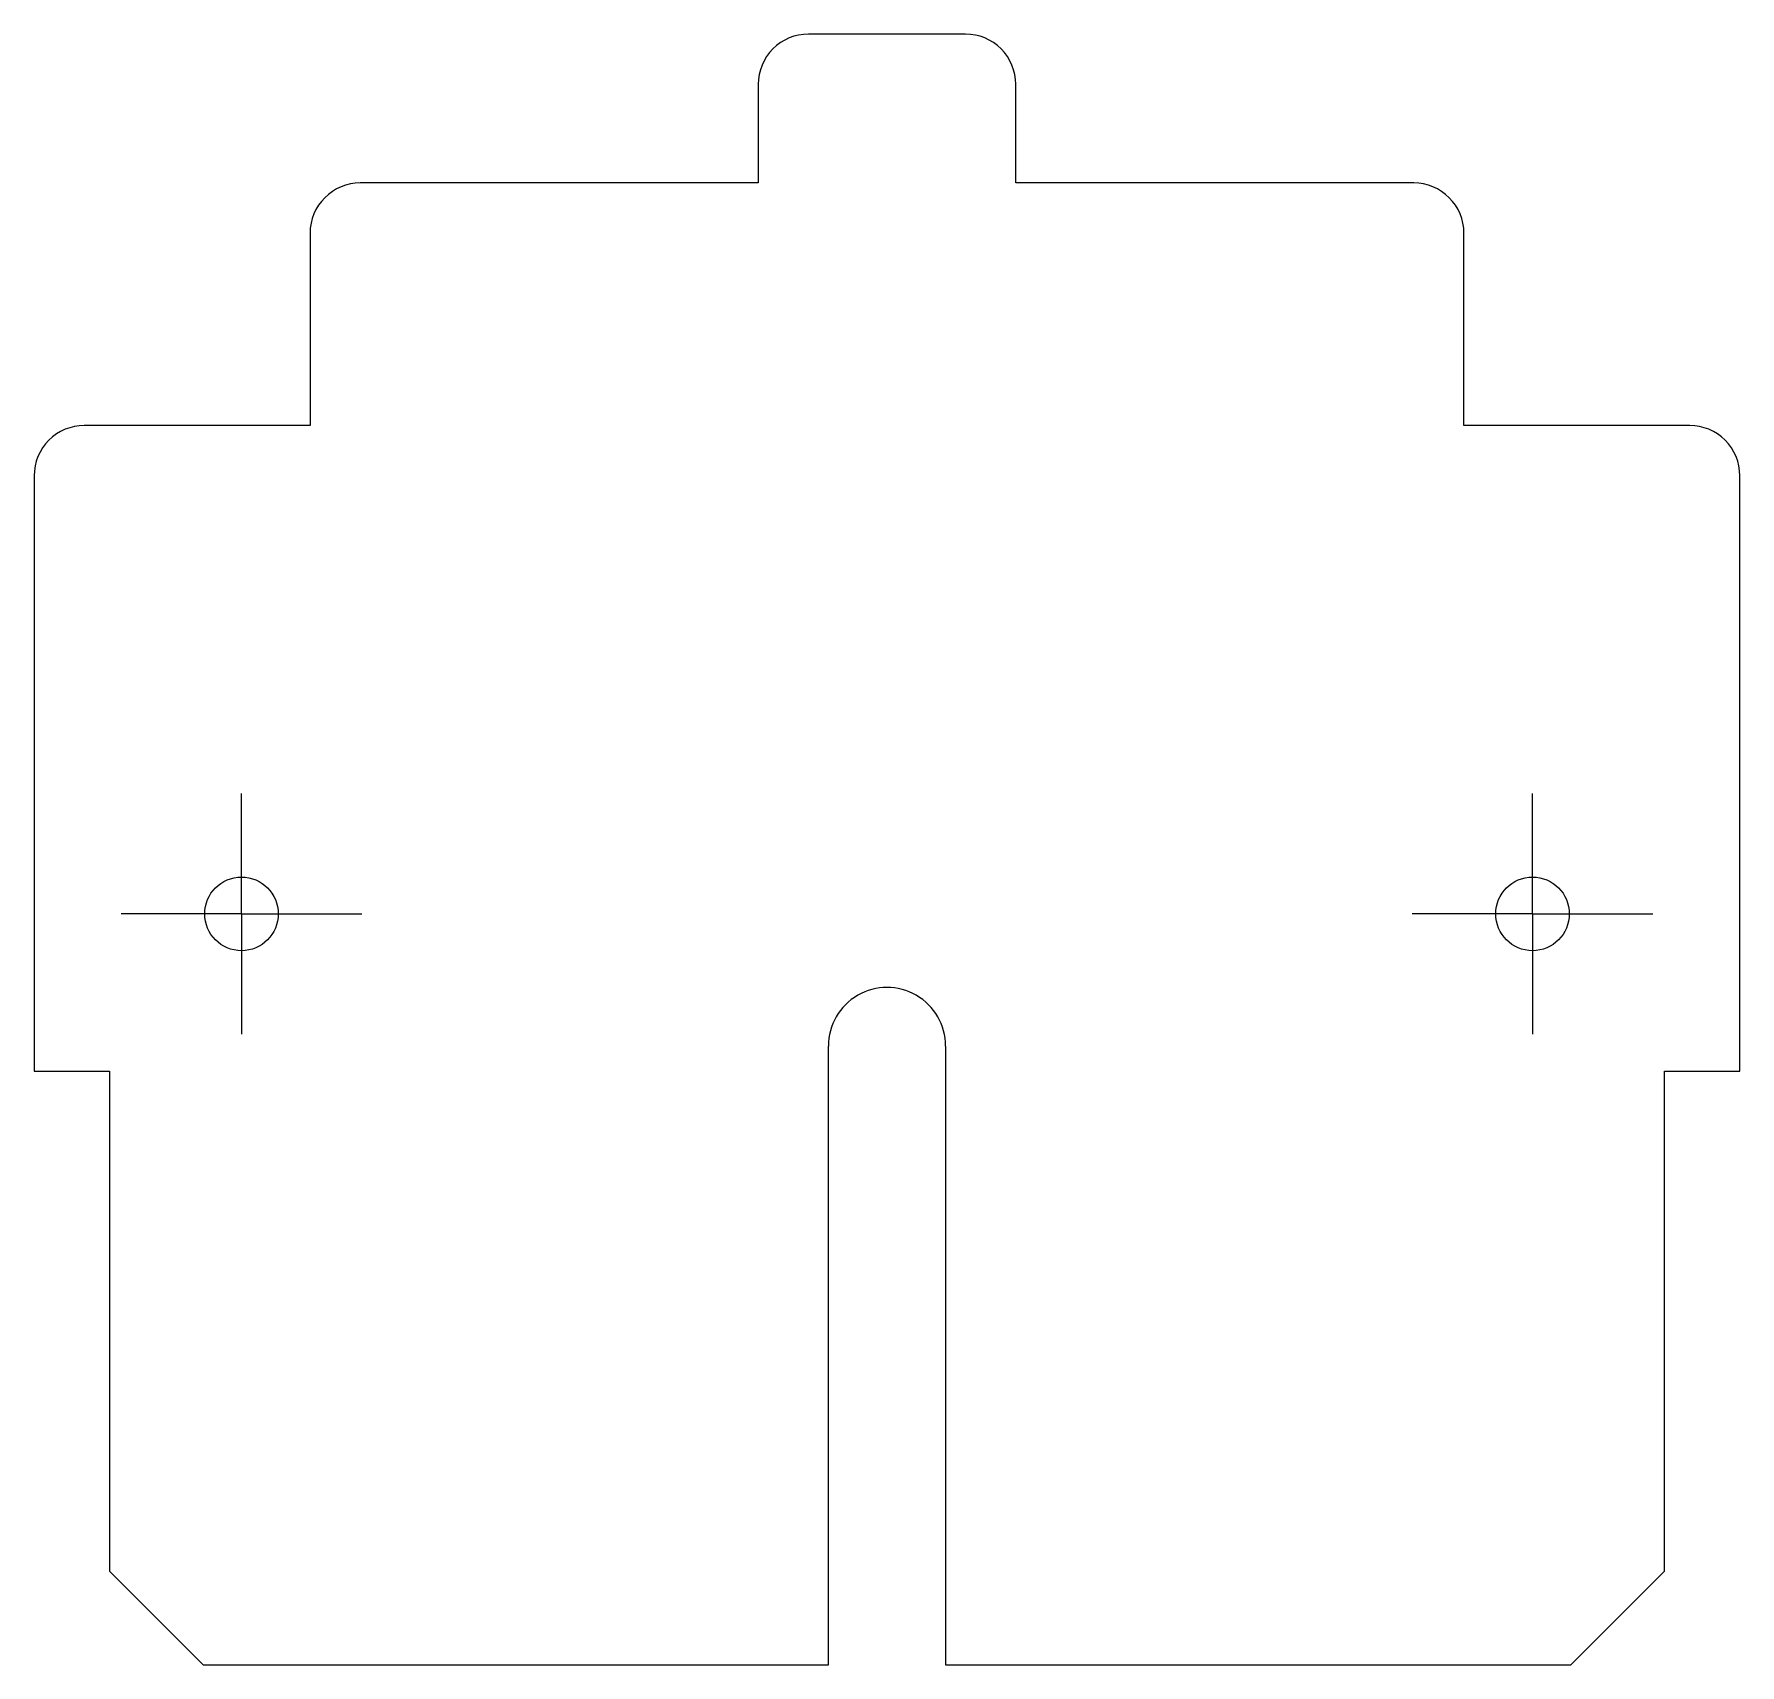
# Model space of a CAD drawing. Header units: millimetres. Extents: x -25.7 to 25.3, y -24.4 to 24.4.
import ezdxf

# ---------------------------------------------------------------- set-up
doc = ezdxf.new("R2010")
doc.units = ezdxf.units.MM
doc.header["$MEASUREMENT"] = 0

msp = doc.modelspace()

# ---------------------------------------------------------------- linework, layer by layer
at = {"lineweight": 25}
for points, knots in [([(-2.5742, 24.3902), (-2.972, 24.3902), (-3.3536, 24.2322), (-3.6349, 23.9509), (-3.6349, 23.9509), (-3.9162, 23.6696), (-4.0742, 23.2881), (-4.0742, 22.8902)], [0, 0, 0, 0, 0.3333333, 0.3333333, 0.3333333, 0.3333333, 1, 1, 1, 1]), ([(3.6258, 22.8902), (3.6258, 23.2881), (3.4678, 23.6696), (3.1864, 23.9509), (3.1864, 23.9509), (2.9051, 24.2322), (2.5236, 24.3902), (2.1258, 24.3902)], [0, 0, 0, 0, 0.3333333, 0.3333333, 0.3333333, 0.3333333, 1, 1, 1, 1]), ([(-15.9742, 19.9402), (-16.372, 19.9402), (-16.7536, 19.7822), (-17.0349, 19.5009), (-17.0349, 19.5009), (-17.3162, 19.2196), (-17.4742, 18.8381), (-17.4742, 18.4402)], [0, 0, 0, 0, 0.3333333, 0.3333333, 0.3333333, 0.3333333, 1, 1, 1, 1]), ([(17.0258, 18.4402), (17.0258, 18.8381), (16.8678, 19.2196), (16.5864, 19.5009), (16.5864, 19.5009), (16.3051, 19.7822), (15.9236, 19.9402), (15.5258, 19.9402)], [0, 0, 0, 0, 0.3333333, 0.3333333, 0.3333333, 0.3333333, 1, 1, 1, 1]), ([(-24.2242, 12.6902), (-24.622, 12.6902), (-25.0036, 12.5322), (-25.2849, 12.2509), (-25.2849, 12.2509), (-25.5662, 11.9696), (-25.7242, 11.5881), (-25.7242, 11.1902)], [0, 0, 0, 0, 0.3333333, 0.3333333, 0.3333333, 0.3333333, 1, 1, 1, 1]), ([(25.2758, 11.1902), (25.2758, 11.5881), (25.1178, 11.9696), (24.8364, 12.2509), (24.8364, 12.2509), (24.5551, 12.5322), (24.1736, 12.6902), (23.7758, 12.6902)], [0, 0, 0, 0, 0.3333333, 0.3333333, 0.3333333, 0.3333333, 1, 1, 1, 1]), ([(-18.4242, -1.9098), (-18.4242, -1.3022), (-18.9167, -0.8098), (-19.5242, -0.8098), (-19.5242, -0.8098), (-20.1317, -0.8098), (-20.6242, -1.3022), (-20.6242, -1.9098), (-20.6242, -1.9098), (-20.6242, -2.5173), (-20.1317, -3.0098), (-19.5242, -3.0098), (-19.5242, -3.0098), (-18.9167, -3.0098), (-18.4242, -2.5173), (-18.4242, -1.9098)], [0, 0, 0, 0, 0.2, 0.2, 0.2, 0.2, 0.4, 0.4, 0.4, 0.4, 0.6, 0.6, 0.6, 0.6, 1, 1, 1, 1]), ([(20.1758, -1.9098), (20.1758, -1.3022), (19.6833, -0.8098), (19.0758, -0.8098), (19.0758, -0.8098), (18.4683, -0.8098), (17.9758, -1.3022), (17.9758, -1.9098), (17.9758, -1.9098), (17.9758, -2.5173), (18.4683, -3.0098), (19.0758, -3.0098), (19.0758, -3.0098), (19.6833, -3.0098), (20.1758, -2.5173), (20.1758, -1.9098)], [0, 0, 0, 0, 0.2, 0.2, 0.2, 0.2, 0.4, 0.4, 0.4, 0.4, 0.6, 0.6, 0.6, 0.6, 1, 1, 1, 1]), ([(1.5258, -5.8598), (1.5258, -5.2345), (1.1922, -4.6568), (0.6508, -4.3442), (0.6508, -4.3442), (0.1093, -4.0316), (-0.5578, -4.0316), (-1.0992, -4.3442), (-1.0992, -4.3442), (-1.6407, -4.6568), (-1.9742, -5.2345), (-1.9742, -5.8598)], [0, 0, 0, 0, 0.25, 0.25, 0.25, 0.25, 0.5, 0.5, 0.5, 0.5, 1, 1, 1, 1])]:
    msp.add_open_spline(points, degree=3, knots=knots, dxfattribs=at)
for points in [[(2.1258, 24.3902), (2.1258, 24.3902), (-2.5742, 24.3902), (-2.5742, 24.3902)], [(-4.0742, 22.8902), (-4.0742, 22.8902), (-4.0742, 19.9402), (-4.0742, 19.9402)], [(3.6258, 19.9402), (3.6258, 19.9402), (3.6258, 22.8902), (3.6258, 22.8902)], [(-4.0742, 19.9402), (-4.0742, 19.9402), (-15.9742, 19.9402), (-15.9742, 19.9402)], [(15.5258, 19.9402), (15.5258, 19.9402), (3.6258, 19.9402), (3.6258, 19.9402)], [(-17.4742, 18.4402), (-17.4742, 18.4402), (-17.4742, 12.6902), (-17.4742, 12.6902)], [(17.0258, 12.6902), (17.0258, 12.6902), (17.0258, 18.4402), (17.0258, 18.4402)], [(-17.4742, 12.6902), (-17.4742, 12.6902), (-24.2242, 12.6902), (-24.2242, 12.6902)], [(23.7758, 12.6902), (23.7758, 12.6902), (17.0258, 12.6902), (17.0258, 12.6902)], [(-25.7242, 11.1902), (-25.7242, 11.1902), (-25.7242, -6.6098), (-25.7242, -6.6098)], [(25.2758, -6.6098), (25.2758, -6.6098), (25.2758, 11.1902), (25.2758, 11.1902)], [(-1.9742, -24.3598), (-1.9742, -24.3598), (-1.9742, -5.8598), (-1.9742, -5.8598)], [(1.5258, -5.8598), (1.5258, -5.8598), (1.5258, -24.3598), (1.5258, -24.3598)], [(-25.7242, -6.6098), (-25.7242, -6.6098), (-23.4742, -6.6098), (-23.4742, -6.6098)], [(-23.4742, -6.6098), (-23.4742, -6.6098), (-23.4742, -21.5598), (-23.4742, -21.5598)], [(23.0258, -6.6098), (23.0258, -6.6098), (25.2758, -6.6098), (25.2758, -6.6098)], [(23.0258, -21.5598), (23.0258, -21.5598), (23.0258, -6.6098), (23.0258, -6.6098)], [(-23.4742, -21.5598), (-23.4742, -21.5598), (-20.6742, -24.3598), (-20.6742, -24.3598)], [(20.2258, -24.3598), (20.2258, -24.3598), (23.0258, -21.5598), (23.0258, -21.5598)], [(-20.6742, -24.3598), (-20.6742, -24.3598), (-1.9742, -24.3598), (-1.9742, -24.3598)], [(1.5258, -24.3598), (1.5258, -24.3598), (20.2258, -24.3598), (20.2258, -24.3598)]]:
    msp.add_open_spline(points, degree=3, dxfattribs=at)
at = {"lineweight": 18}
for points in [[(-19.5242, 0.5902), (-19.5242, 0.5902), (-19.5242, 1.6902), (-19.5242, 1.6902)], [(19.0758, 0.5902), (19.0758, 0.5902), (19.0758, 1.6902), (19.0758, 1.6902)], [(-19.5242, -1.9098), (-19.5242, -1.9098), (-19.5242, 0.5902), (-19.5242, 0.5902)], [(19.0758, -1.9098), (19.0758, -1.9098), (19.0758, 0.5902), (19.0758, 0.5902)], [(-22.0242, -1.9098), (-22.0242, -1.9098), (-23.1242, -1.9098), (-23.1242, -1.9098)], [(-19.5242, -1.9098), (-19.5242, -1.9098), (-22.0242, -1.9098), (-22.0242, -1.9098)], [(-19.5242, -1.9098), (-19.5242, -1.9098), (-19.5242, -4.4098), (-19.5242, -4.4098)], [(-19.5242, -1.9098), (-19.5242, -1.9098), (-17.0242, -1.9098), (-17.0242, -1.9098)], [(-17.0242, -1.9098), (-17.0242, -1.9098), (-15.9242, -1.9098), (-15.9242, -1.9098)], [(16.5758, -1.9098), (16.5758, -1.9098), (15.4758, -1.9098), (15.4758, -1.9098)], [(19.0758, -1.9098), (19.0758, -1.9098), (16.5758, -1.9098), (16.5758, -1.9098)], [(19.0758, -1.9098), (19.0758, -1.9098), (19.0758, -4.4098), (19.0758, -4.4098)], [(19.0758, -1.9098), (19.0758, -1.9098), (21.5758, -1.9098), (21.5758, -1.9098)], [(21.5758, -1.9098), (21.5758, -1.9098), (22.6758, -1.9098), (22.6758, -1.9098)], [(-19.5242, -4.4098), (-19.5242, -4.4098), (-19.5242, -5.5098), (-19.5242, -5.5098)], [(19.0758, -4.4098), (19.0758, -4.4098), (19.0758, -5.5098), (19.0758, -5.5098)]]:
    msp.add_open_spline(points, degree=3, dxfattribs=at)

doc.saveas('drawing.dxf')
